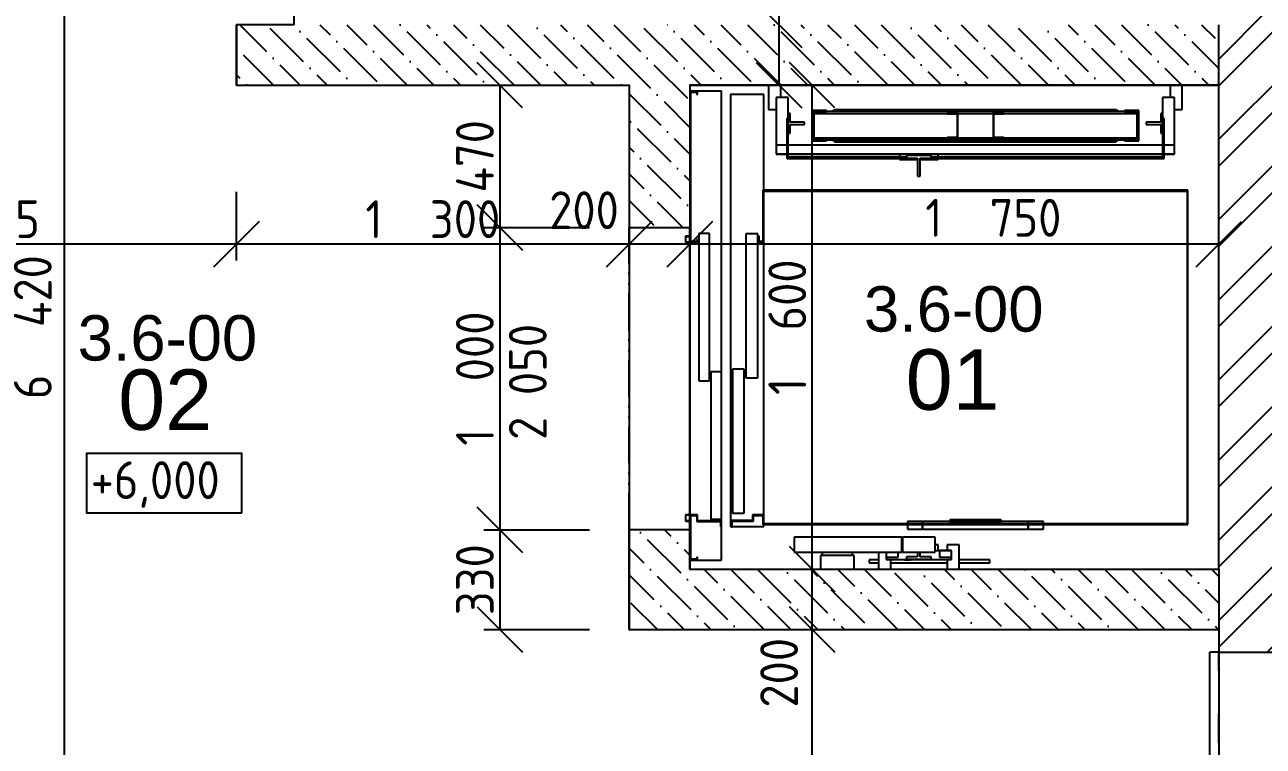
# Model space of a CAD drawing. Extents: x 4511820 to 5180432, y -1526536 to -944957.
# Drawn here: x 5036591 to 5040688, y -1141540 to -1139154 of the extents above; entities that cross this region are included whole.
import ezdxf

# ---------------------------------------------------------------- set-up
doc = ezdxf.new("R2010")
doc.units = 0
doc.header["$MEASUREMENT"] = 0
doc.linetypes.add('ACAD_ISO03W100', pattern=[30, 12, -18])
doc.linetypes.add('ACAD_ISO12W100', pattern=[22, 12, -3, 0.5, -3, 0.5, -3])
doc.layers.get('0').update_dxf_attribs({"linetype": 'CONTINUOUS'})
doc.layers.get('Defpoints').update_dxf_attribs({"color": 61, "linetype": 'CONTINUOUS'})
for name, color, linetype in [('KÓTY', 4, 'CONTINUOUS'), ('MÚRY', 1, 'CONTINUOUS'), ('Plochy', 41, 'CONTINUOUS'), ('POPIS', 7, 'CONTINUOUS'), ('POZEMOK', 7, 'CONTINUOUS'), ('TENKÁ', 7, 'CONTINUOUS'), ('ŠRAFY', 82, 'CONTINUOUS')]:
    doc.layers.add(name, color=color, linetype=linetype)
doc.styles.add('ARIAL', font='arial.ttf')
doc.styles.add('STYLE1', font='isocp.shx')
doc.dimstyles.new('STANDARD-50', dxfattribs={"dimtxt": 125, "dimasz": 150, "dimexe": 10, "dimexo": 200, "dimgap": 20, "dimtad": 1, "dimdsep": 46, "dimlunit": 6, "dimtxsty": 'STYLE1', "dimblk1": 'OBLIQUE', "dimblk2": 'OBLIQUE', "dimsah": 1, "dimcen": 2.5, "dimse1": 1, "dimse2": 1, "dimadec": 0, "dimazin": 0, "dimtfac": 1, "dimtmove": 1, "dimatfit": 3, "dimldrblk": 'OBLIQUE', "dimfxl": 1, "dimtolj": 1, "dimtzin": 0, "dimarcsym": 0})
pattern_1 = [(315, (6498350.863, 3361856.5), (121.533978, -33.1456304), [156.25, -31.25, 0, -31.25])]

# ---------------------------------------------------------------- blocks, each defined once
blk = doc.blocks.new('_OBLIQUE')
at = {"color": 0, "linetype": 'ByBlock'}
blk.add_line((-0.5, -0.5), (0.5, 0.5), dxfattribs=at)
blk = doc.blocks.new('*D12832')
at = {"layer": 'Defpoints', "color": 0}
for p in [(5040541, -1136854.2), (5040541, -1142974.2), (5043687.5, -1142974.2)]:
    blk.add_point(p, dxfattribs=at)
at = {"layer": 'KÓTY', "color": 0, "lineweight": -2}
blk.add_line((5043687.5, -1136854.2), (5043687.5, -1142974.2), dxfattribs=at)
at = {"layer": 'KÓTY', "color": 0, "linetype": 'ByBlock', "lineweight": -2, "xscale": 150, "yscale": 150, "zscale": 150}
for p, rotation in [((5043687.5, -1136854.2), 90), ((5043687.5, -1142974.2), 270)]:
    blk.add_blockref('_OBLIQUE', p, dxfattribs=dict(at, rotation=rotation))
at = {"layer": 'KÓTY', "color": 0, "insert": (5043605, -1139914.2), "char_height": 125, "attachment_point": 5, "rotation": 90, "style": 'STYLE1'}
blk.add_mtext('\\A1;6ﾠ120', dxfattribs=at)
blk = doc.blocks.new('*D18340')
at = {"layer": 'Defpoints', "color": 0}
for p in [(5039196.2, -1140954.2), (5039196.2, -1140954.2), (5039196.2, -1141154.2)]:
    blk.add_point(p, dxfattribs=at)
at = {"layer": 'KÓTY', "color": 0, "lineweight": -2}
blk.add_line((5039196.2, -1141154.2), (5039196.2, -1140954.2), dxfattribs=at)
at = {"layer": 'KÓTY', "color": 0, "linetype": 'ByBlock', "lineweight": -2, "xscale": 150, "yscale": 150, "zscale": 150}
for p, rotation in [((5039196.2, -1140954.2), 90), ((5039196.2, -1141154.2), 270)]:
    blk.add_blockref('_OBLIQUE', p, dxfattribs=dict(at, rotation=rotation))
at = {"layer": 'KÓTY', "color": 0, "insert": (5039086.5, -1141297), "char_height": 125, "attachment_point": 5, "rotation": 90, "style": 'STYLE1'}
blk.add_mtext('\\A1;200', dxfattribs=at)
blk = doc.blocks.new('*D18341')
at = {"layer": 'Defpoints', "color": 0}
for p in [(5039196.2, -1139354.2), (5039196.2, -1139354.2), (5039196.2, -1140954.2)]:
    blk.add_point(p, dxfattribs=at)
at = {"layer": 'KÓTY', "color": 0, "lineweight": -2}
blk.add_line((5039196.2, -1140954.2), (5039196.2, -1139354.2), dxfattribs=at)
at = {"layer": 'KÓTY', "color": 0, "linetype": 'ByBlock', "lineweight": -2, "xscale": 150, "yscale": 150, "zscale": 150}
for p, rotation in [((5039196.2, -1139354.2), 90), ((5039196.2, -1140954.2), 270)]:
    blk.add_blockref('_OBLIQUE', p, dxfattribs=dict(at, rotation=rotation))
at = {"layer": 'KÓTY', "color": 0, "insert": (5039113.6, -1140154.2), "char_height": 125, "attachment_point": 5, "rotation": 90, "style": 'STYLE1'}
blk.add_mtext('\\A1;1ﾠ600', dxfattribs=at)
blk = doc.blocks.new('*D18342')
at = {"layer": 'Defpoints', "color": 0}
for p in [(5039086.2, -1139154.2), (5039086.2, -1139154.2), (5039086.2, -1139354.2)]:
    blk.add_point(p, dxfattribs=at)
at = {"layer": 'KÓTY', "color": 0, "lineweight": -2}
blk.add_line((5039086.2, -1139354.2), (5039086.2, -1139154.2), dxfattribs=at)
at = {"layer": 'KÓTY', "color": 0, "linetype": 'ByBlock', "lineweight": -2, "xscale": 150, "yscale": 150, "zscale": 150}
for p, rotation in [((5039086.2, -1139154.2), 90), ((5039086.2, -1139354.2), 270)]:
    blk.add_blockref('_OBLIQUE', p, dxfattribs=dict(at, rotation=rotation))
at = {"layer": 'KÓTY', "color": 0, "insert": (5039037.2, -1139012.7), "char_height": 125, "attachment_point": 5, "rotation": 90, "style": 'STYLE1'}
blk.add_mtext('\\A1;200', dxfattribs=at)
blk = doc.blocks.new('*D18343')
at = {"layer": 'Defpoints', "color": 0}
for p in [(5039086.2, -1138054.2), (5039285.5, -1138054.2), (5039285.5, -1139154.2)]:
    blk.add_point(p, dxfattribs=at)
at = {"layer": 'KÓTY', "color": 0, "lineweight": -2}
blk.add_line((5039086.2, -1139154.2), (5039086.2, -1138054.2), dxfattribs=at)
at = {"layer": 'KÓTY', "color": 0, "linetype": 'ByBlock', "lineweight": -2, "xscale": 150, "yscale": 150, "zscale": 150}
for p, rotation in [((5039086.2, -1138054.2), 90), ((5039086.2, -1139154.2), 270)]:
    blk.add_blockref('_OBLIQUE', p, dxfattribs=dict(at, rotation=rotation))
at = {"layer": 'KÓTY', "color": 0, "insert": (5039015.1, -1138493.7), "char_height": 125, "attachment_point": 5, "rotation": 90, "style": 'STYLE1'}
blk.add_mtext('\\A1;1ﾠ100', dxfattribs=at)
blk = doc.blocks.new('*D18346')
at = {"layer": 'Defpoints', "color": 0}
for p in [(5038791, -1139652.5), (5040541, -1139652.5), (5038791, -1139879.5)]:
    blk.add_point(p, dxfattribs=at)
at = {"layer": 'KÓTY', "color": 0, "lineweight": -2}
blk.add_line((5040541, -1139879.5), (5038791, -1139879.5), dxfattribs=at)
at = {"layer": 'KÓTY', "color": 0, "linetype": 'ByBlock', "lineweight": -2, "xscale": 150, "yscale": 150, "zscale": 150, "rotation": 180}
blk.add_blockref('_OBLIQUE', (5038791, -1139879.5), dxfattribs=at)
at = {"layer": 'KÓTY', "color": 0, "linetype": 'ByBlock', "lineweight": -2, "xscale": 150, "yscale": 150, "zscale": 150}
blk.add_blockref('_OBLIQUE', (5040541, -1139879.5), dxfattribs=at)
at = {"layer": 'KÓTY', "color": 0, "insert": (5039795.2, -1139792.5), "char_height": 125, "attachment_point": 5, "style": 'STYLE1'}
blk.add_mtext('\\A1;1ﾠ750', dxfattribs=at)
blk = doc.blocks.new('*D18347')
at = {"layer": 'Defpoints', "color": 0}
for p in [(5038591, -1139652.5), (5038791, -1139652.5), (5038591, -1139879.5)]:
    blk.add_point(p, dxfattribs=at)
at = {"layer": 'KÓTY', "color": 0, "lineweight": -2}
blk.add_line((5038791, -1139879.5), (5038591, -1139879.5), dxfattribs=at)
at = {"layer": 'KÓTY', "color": 0, "linetype": 'ByBlock', "lineweight": -2, "xscale": 150, "yscale": 150, "zscale": 150, "rotation": 180}
blk.add_blockref('_OBLIQUE', (5038591, -1139879.5), dxfattribs=at)
at = {"layer": 'KÓTY', "color": 0, "linetype": 'ByBlock', "lineweight": -2, "xscale": 150, "yscale": 150, "zscale": 150}
blk.add_blockref('_OBLIQUE', (5038791, -1139879.5), dxfattribs=at)
at = {"layer": 'KÓTY', "color": 0, "insert": (5038441.2, -1139767.5), "char_height": 125, "attachment_point": 5, "style": 'STYLE1'}
blk.add_mtext('\\A1;200', dxfattribs=at)
blk = doc.blocks.new('*D18348')
at = {"layer": 'Defpoints', "color": 0}
for p in [(5037291, -1139652.5), (5038591, -1139652.5), (5037291, -1139879.5)]:
    blk.add_point(p, dxfattribs=at)
at = {"layer": 'KÓTY', "color": 0, "lineweight": -2}
blk.add_line((5038591, -1139879.5), (5037291, -1139879.5), dxfattribs=at)
at = {"layer": 'KÓTY', "color": 0, "linetype": 'ByBlock', "lineweight": -2, "xscale": 150, "yscale": 150, "zscale": 150, "rotation": 180}
blk.add_blockref('_OBLIQUE', (5037291, -1139879.5), dxfattribs=at)
at = {"layer": 'KÓTY', "color": 0, "linetype": 'ByBlock', "lineweight": -2, "xscale": 150, "yscale": 150, "zscale": 150}
blk.add_blockref('_OBLIQUE', (5038591, -1139879.5), dxfattribs=at)
at = {"layer": 'KÓTY', "color": 0, "insert": (5037941, -1139797), "char_height": 125, "attachment_point": 5, "style": 'STYLE1'}
blk.add_mtext('\\A1;1ﾠ300', dxfattribs=at)
blk = doc.blocks.new('*D18351')
at = {"layer": 'Defpoints', "color": 0}
for p in [(5038591, -1139354.2), (5038162.7, -1139824.2), (5038591, -1139824.2)]:
    blk.add_point(p, dxfattribs=at)
at = {"layer": 'KÓTY', "color": 0, "lineweight": -2}
blk.add_line((5038162.7, -1139354.2), (5038162.7, -1139824.2), dxfattribs=at)
at = {"layer": 'KÓTY', "color": 0, "linetype": 'ByBlock', "lineweight": -2, "xscale": 150, "yscale": 150, "zscale": 150}
for p, rotation in [((5038162.7, -1139354.2), 90), ((5038162.7, -1139824.2), 270)]:
    blk.add_blockref('_OBLIQUE', p, dxfattribs=dict(at, rotation=rotation))
at = {"layer": 'KÓTY', "color": 0, "insert": (5038080.2, -1139589.2), "char_height": 125, "attachment_point": 5, "rotation": 90, "style": 'STYLE1'}
blk.add_mtext('\\A1;470', dxfattribs=at)
blk = doc.blocks.new('*D18352')
at = {"layer": 'Defpoints', "color": 0}
for p in [(5038591, -1139824.2), (5038162.7, -1140824.2), (5038591, -1140824.2)]:
    blk.add_point(p, dxfattribs=at)
at = {"layer": 'KÓTY', "color": 0, "lineweight": -2}
blk.add_line((5038162.7, -1139824.2), (5038162.7, -1140824.2), dxfattribs=at)
at = {"layer": 'KÓTY', "color": 0, "linetype": 'ByBlock', "lineweight": -2, "xscale": 150, "yscale": 150, "zscale": 150}
for p, rotation in [((5038162.7, -1139824.2), 90), ((5038162.7, -1140824.2), 270)]:
    blk.add_blockref('_OBLIQUE', p, dxfattribs=dict(at, rotation=rotation))
at = {"layer": 'KÓTY', "color": 0, "insert": (5038080.1, -1140324.2), "char_height": 125, "attachment_point": 5, "rotation": 90, "style": 'STYLE1'}
blk.add_mtext('\\A1;1ﾠ000', dxfattribs=at)
blk = doc.blocks.new('*D18353')
at = {"layer": 'Defpoints', "color": 0}
for p in [(5038591, -1140824.2), (5038162.7, -1141154.2), (5038591, -1141154.2)]:
    blk.add_point(p, dxfattribs=at)
at = {"layer": 'KÓTY', "color": 0, "lineweight": -2}
blk.add_line((5038162.7, -1140824.2), (5038162.7, -1141154.2), dxfattribs=at)
at = {"layer": 'KÓTY', "color": 0, "linetype": 'ByBlock', "lineweight": -2, "xscale": 150, "yscale": 150, "zscale": 150}
for p, rotation in [((5038162.7, -1140824.2), 90), ((5038162.7, -1141154.2), 270)]:
    blk.add_blockref('_OBLIQUE', p, dxfattribs=dict(at, rotation=rotation))
at = {"layer": 'KÓTY', "color": 0, "insert": (5038080.2, -1140989.2), "char_height": 125, "attachment_point": 5, "rotation": 90, "style": 'STYLE1'}
blk.add_mtext('\\A1;330', dxfattribs=at)
blk = doc.blocks.new('*D19046')
at = {"layer": 'Defpoints', "color": 0}
for p in [(5039196.2, -1141154.2), (5039196.2, -1141154.2), (5039098.5, -1142974.2)]:
    blk.add_point(p, dxfattribs=at)
at = {"layer": 'KÓTY', "color": 0, "lineweight": -2}
blk.add_line((5039196.2, -1142974.2), (5039196.2, -1141154.2), dxfattribs=at)
at = {"layer": 'KÓTY', "color": 0, "linetype": 'ByBlock', "lineweight": -2, "xscale": 150, "yscale": 150, "zscale": 150}
for p, rotation in [((5039196.2, -1141154.2), 90), ((5039196.2, -1142974.2), 270)]:
    blk.add_blockref('_OBLIQUE', p, dxfattribs=dict(at, rotation=rotation))
at = {"layer": 'KÓTY', "color": 0, "insert": (5039113.6, -1142064.2), "char_height": 125, "attachment_point": 5, "rotation": 90, "style": 'STYLE1'}
blk.add_mtext('\\A1;1ﾠ820', dxfattribs=at)
blk = doc.blocks.new('*D19208')
at = {"layer": 'Defpoints', "color": 0}
for p in [(5035536, -1139304.2), (5037291, -1139354.2), (5035536, -1139879.5)]:
    blk.add_point(p, dxfattribs=at)
at = {"layer": 'KÓTY', "color": 0, "lineweight": -2}
blk.add_line((5037291, -1139879.5), (5035536, -1139879.5), dxfattribs=at)
at = {"layer": 'KÓTY', "color": 0, "linetype": 'ByBlock', "lineweight": -2, "xscale": 150, "yscale": 150, "zscale": 150, "rotation": 180}
blk.add_blockref('_OBLIQUE', (5035536, -1139879.5), dxfattribs=at)
at = {"layer": 'KÓTY', "color": 0, "linetype": 'ByBlock', "lineweight": -2, "xscale": 150, "yscale": 150, "zscale": 150}
blk.add_blockref('_OBLIQUE', (5037291, -1139879.5), dxfattribs=at)
at = {"layer": 'KÓTY', "color": 0, "insert": (5036413.5, -1139797), "char_height": 125, "attachment_point": 5, "style": 'STYLE1'}
blk.add_mtext('\\A1;1ﾠ755', dxfattribs=at)
blk = doc.blocks.new('*D19215')
at = {"layer": 'Defpoints', "color": 0}
for p in [(5037041, -1136554.2), (5036721, -1142974.2), (5037016, -1142974.2)]:
    blk.add_point(p, dxfattribs=at)
at = {"layer": 'KÓTY', "color": 0, "lineweight": -2}
blk.add_line((5036721, -1136554.2), (5036721, -1142974.2), dxfattribs=at)
at = {"layer": 'KÓTY', "color": 0, "linetype": 'ByBlock', "lineweight": -2, "xscale": 150, "yscale": 150, "zscale": 150}
for p, rotation in [((5036721, -1136554.2), 90), ((5036721, -1142974.2), 270)]:
    blk.add_blockref('_OBLIQUE', p, dxfattribs=dict(at, rotation=rotation))
at = {"layer": 'KÓTY', "color": 0, "insert": (5036617.5, -1140154), "char_height": 125, "attachment_point": 5, "rotation": 90, "style": 'STYLE1'}
blk.add_mtext('\\A1;6ﾠ420', dxfattribs=at)

msp = doc.modelspace()

# ---------------------------------------------------------------- hatches: boundary and pattern name
at = {"layer": 'ŠRAFY'}
h = msp.add_hatch(dxfattribs=at)
h.set_pattern_fill('ANSI32', color=256, scale=500)
h.set_pattern_definition([(45, (584112, 91563.12), (-132.5825215, 132.5825215), []), (45, (584200.39, 91563.12), (-132.5825215, 132.5825215), [])])
h.paths.add_polyline_path([(5040851, -1141229.191), (5040921, -1141229.191), (5040921, -1139104.191), (5040851, -1139104.191), (5040541, -1139104.191), (5040541, -1139154.191), (5040541, -1139354.191), (5040541, -1140954.191), (5040541, -1141154.191), (5040541, -1141229.191)])
h = msp.add_hatch(dxfattribs=at)
h.set_pattern_fill('ANSI36', color=256, scale=500, angle=270)
h.set_pattern_definition(pattern_1)
h.paths.add_polyline_path([(5038591, -1139824.191), (5038791, -1139824.191), (5038791, -1139374.191), (5038791, -1139354.191), (5039052, -1139354.191), (5039092, -1139354.191), (5040380, -1139354.191), (5040420, -1139354.191), (5040541, -1139354.191), (5040541, -1139154.191), (5039441, -1139154.191), (5039161, -1139154.191), (5038881, -1139154.191), (5038851.392, -1139154.191), (5038816.751, -1139154.191), (5038601, -1139154.191), (5038321, -1139154.191), (5038041, -1139154.191), (5037761, -1139154.191), (5037481, -1139154.191), (5037291, -1139154.191), (5037291, -1139354.191), (5038591, -1139354.191)])
h = msp.add_hatch(dxfattribs=at)
h.set_pattern_fill('ANSI36', color=256, scale=500, angle=270)
h.set_pattern_definition(pattern_1)
h.paths.add_polyline_path([(5038791, -1140824.191), (5038591, -1140824.191), (5038591, -1141154.191), (5040541, -1141154.191), (5040541, -1140954.191), (5039682.25, -1140954.191), (5039642.25, -1140954.191), (5039455.75, -1140954.191), (5039415.75, -1140954.191), (5039334.5, -1140954.191), (5039223.5, -1140954.191), (5038791, -1140954.191), (5038791, -1140924.191)])

# ---------------------------------------------------------------- linework, layer by layer
at = {"layer": 'KÓTY'}
for p, q in [((5037291, -1139933.5), (5037291, -1139706.5)), ((5038109.289, -1139824.191), (5038459.289, -1139824.191)), ((5038109.289, -1140824.191), (5038459.289, -1140824.191)), ((5038109.289, -1141154.191), (5038459.289, -1141154.191))]:
    msp.add_line(p, q, dxfattribs=at)
at = {"layer": 'MÚRY'}
for p, q in [((5037291, -1139354.191), (5037291, -1139154.191)), ((5037291, -1139354.191), (5038591, -1139354.191)), ((5038591, -1139354.191), (5038591, -1139824.191)), ((5038791, -1139354.191), (5040541, -1139354.191)), ((5038791, -1139354.191), (5038791, -1139824.191)), ((5040541, -1140954.191), (5040541, -1139354.191)), ((5038591, -1139824.191), (5038791, -1139824.191)), ((5038591, -1141154.191), (5038591, -1140824.191)), ((5038791, -1140824.191), (5038591, -1140824.191)), ((5038791, -1140954.191), (5038791, -1140824.191)), ((5038791, -1140954.191), (5040541, -1140954.191)), ((5039682.25, -1140954.191), (5040541, -1140954.191)), ((5038591, -1141154.191), (5040541, -1141154.191)), ((5040541, -1141154.191), (5040541, -1141229.191)), ((5040541, -1141154.191), (5040541, -1141229.191)), ((5040541, -1141229.191), (5041081, -1141229.191))]:
    msp.add_line(p, q, dxfattribs=at)
at = {"layer": 'Plochy'}
for points in [[(5035536, -1142624.191), (5035536, -1136554.191), (5037041, -1136554.191), (5037041, -1136854.191), (5037481, -1136854.191), (5037481, -1139154.191), (5037291, -1139154.191), (5037291, -1139354.191), (5038591, -1139354.191), (5038591, -1141154.191), (5040541, -1141154.191), (5040541, -1142974.191), (5036466, -1142974.191), (5036466, -1142624.191)], [(5040541, -1139354.191), (5038791, -1139354.191), (5038791, -1140954.191), (5040541, -1140954.191)]]:
    msp.add_lwpolyline(points, close=True, dxfattribs=at)
at = {"layer": 'POZEMOK'}
for p, q in [((5038817, -1139374.191), (5038791, -1139374.191)), ((5038794, -1139871.191), (5038794, -1139377.191)), ((5038794, -1139377.191), (5038814, -1139377.191)), ((5038814, -1139377.191), (5038814, -1139384.191)), ((5038896, -1139374.191), (5038817, -1139374.191)), ((5038817, -1139384.191), (5038817, -1139374.191)), ((5038896, -1140301.741), (5038896, -1139374.191)), ((5039052, -1139354.191), (5039052, -1139434.191)), ((5039092, -1139394.191), (5039092, -1139354.191)), ((5040380, -1139354.191), (5040380, -1139394.191)), ((5040420, -1139434.191), (5040420, -1139354.191)), ((5038814, -1139384.191), (5038817, -1139384.191)), ((5038926, -1139384.191), (5038926, -1140813.191)), ((5039036, -1139384.191), (5038926, -1139384.191)), ((5039036, -1139701.191), (5039036, -1139384.191)), ((5039117, -1139394.191), (5039077, -1139394.191)), ((5039077, -1139394.191), (5039077, -1139581.941)), ((5039117, -1139464.191), (5039117, -1139394.191)), ((5040395, -1139394.191), (5040355, -1139394.191)), ((5040355, -1139394.191), (5040355, -1139464.191)), ((5040395, -1139581.941), (5040395, -1139394.191)), ((5039052, -1139434.191), (5039077, -1139434.191)), ((5039117, -1139447.441), (5039117, -1139512.441)), ((5039122.8, -1139447.441), (5039117, -1139447.441)), ((5039122.8, -1139475.941), (5039122.8, -1139447.441)), ((5039195, -1139438.191), (5039195, -1139538.191)), ((5039243, -1139438.191), (5039195, -1139438.191)), ((5039201, -1139441.191), (5039198, -1139441.191)), ((5039201, -1139441.191), (5039198, -1139441.191)), ((5039198, -1139535.191), (5039198, -1139441.191)), ((5039198, -1139441.191), (5039243, -1139441.191)), ((5039198, -1139447.191), (5039201, -1139447.191)), ((5039198, -1139447.191), (5039201, -1139447.191)), ((5039198, -1139449.691), (5039201, -1139449.691)), ((5039201, -1139449.691), (5039198, -1139449.691)), ((5039643.5, -1139441.191), (5039201, -1139441.191)), ((5039201, -1139441.191), (5039201, -1139447.191)), ((5039201, -1139447.191), (5039201, -1139529.191)), ((5039201, -1139447.191), (5039643.5, -1139447.191)), ((5039243, -1139441.191), (5039243, -1139438.191)), ((5039271, -1139435.191), (5039262, -1139441.191)), ((5040201, -1139435.191), (5039271, -1139435.191)), ((5039642.5, -1139447.191), (5039642.5, -1139449.191)), ((5039677.5, -1139447.191), (5039642.5, -1139447.191)), ((5039642.5, -1139449.191), (5039675.5, -1139449.191)), ((5039677.5, -1139441.191), (5039643.5, -1139441.191)), ((5039643.5, -1139441.191), (5039643.5, -1139447.191)), ((5039643.5, -1139447.191), (5039677.5, -1139447.191)), ((5039675.5, -1139449.191), (5039675.5, -1139527.191)), ((5039677.5, -1139447.191), (5039677.5, -1139441.191)), ((5039794.5, -1139441.191), (5039677.5, -1139441.191)), ((5039677.5, -1139447.191), (5039794.5, -1139447.191)), ((5039677.5, -1139529.191), (5039677.5, -1139447.191)), ((5039828.5, -1139441.191), (5039794.5, -1139441.191)), ((5039794.5, -1139441.191), (5039794.5, -1139447.191)), ((5039829.5, -1139447.191), (5039794.5, -1139447.191)), ((5039794.5, -1139447.191), (5039794.5, -1139529.191)), ((5039794.5, -1139447.191), (5039828.5, -1139447.191)), ((5039796.5, -1139449.191), (5039829.5, -1139449.191)), ((5039796.5, -1139527.191), (5039796.5, -1139449.191)), ((5039828.5, -1139447.191), (5039828.5, -1139441.191)), ((5040271, -1139441.191), (5039828.5, -1139441.191)), ((5039828.5, -1139447.191), (5040271, -1139447.191)), ((5039829.5, -1139449.191), (5039829.5, -1139447.191)), ((5040210, -1139441.191), (5040201, -1139435.191)), ((5040277, -1139438.191), (5040229, -1139438.191)), ((5040229, -1139438.191), (5040229, -1139441.191)), ((5040229, -1139441.191), (5040274, -1139441.191)), ((5040274, -1139441.191), (5040271, -1139441.191)), ((5040274, -1139441.191), (5040271, -1139441.191)), ((5040271, -1139447.191), (5040271, -1139441.191)), ((5040271, -1139447.191), (5040274, -1139447.191)), ((5040271, -1139447.191), (5040274, -1139447.191)), ((5040271, -1139529.191), (5040271, -1139447.191)), ((5040271, -1139449.691), (5040274, -1139449.691)), ((5040274, -1139449.691), (5040271, -1139449.691)), ((5040274, -1139441.191), (5040274, -1139535.191)), ((5040277, -1139538.191), (5040277, -1139438.191)), ((5040355, -1139447.441), (5040349.2, -1139447.441)), ((5040349.2, -1139447.441), (5040349.2, -1139475.941)), ((5040355, -1139512.441), (5040355, -1139447.441)), ((5040395, -1139434.191), (5040420, -1139434.191)), ((5039117, -1139464.191), (5039112, -1139464.191)), ((5039112, -1139464.191), (5039112, -1139596.191)), ((5039117, -1139596.191), (5039117, -1139464.191)), ((5039171, -1139475.941), (5039122.8, -1139475.941)), ((5039122.8, -1139483.941), (5039171, -1139483.941)), ((5039122.8, -1139512.441), (5039122.8, -1139483.941)), ((5039171, -1139483.941), (5039171, -1139475.941)), ((5040349.2, -1139475.941), (5040301, -1139475.941)), ((5040301, -1139475.941), (5040301, -1139483.941)), ((5040301, -1139483.941), (5040349.2, -1139483.941)), ((5040349.2, -1139483.941), (5040349.2, -1139512.441)), ((5040360, -1139464.191), (5040355, -1139464.191)), ((5040355, -1139464.191), (5040355, -1139596.191)), ((5040360, -1139596.191), (5040360, -1139464.191)), ((5039117, -1139512.441), (5039122.8, -1139512.441)), ((5039195, -1139538.191), (5039243, -1139538.191)), ((5039198, -1139526.691), (5039201, -1139526.691)), ((5039201, -1139526.691), (5039198, -1139526.691)), ((5039198, -1139529.691), (5039201, -1139529.691)), ((5039243, -1139535.191), (5039198, -1139535.191)), ((5039643.5, -1139529.191), (5039201, -1139529.191)), ((5039201, -1139529.191), (5039201, -1139535.191)), ((5039201, -1139535.191), (5039643.5, -1139535.191)), ((5039243, -1139538.191), (5039243, -1139535.191)), ((5039262, -1139535.191), (5039271, -1139541.191)), ((5039271, -1139541.191), (5040201, -1139541.191)), ((5039642.5, -1139527.191), (5039642.5, -1139529.191)), ((5039675.5, -1139527.191), (5039642.5, -1139527.191)), ((5039642.5, -1139529.191), (5039677.5, -1139529.191)), ((5039677.5, -1139529.191), (5039643.5, -1139529.191)), ((5039643.5, -1139529.191), (5039643.5, -1139535.191)), ((5039643.5, -1139535.191), (5039677.5, -1139535.191)), ((5039677.5, -1139535.191), (5039677.5, -1139529.191)), ((5039794.5, -1139529.191), (5039677.5, -1139529.191)), ((5039677.5, -1139535.191), (5039794.5, -1139535.191)), ((5039794.5, -1139529.191), (5039829.5, -1139529.191)), ((5039828.5, -1139529.191), (5039794.5, -1139529.191)), ((5039794.5, -1139529.191), (5039794.5, -1139535.191)), ((5039794.5, -1139535.191), (5039828.5, -1139535.191)), ((5039829.5, -1139527.191), (5039796.5, -1139527.191)), ((5040271, -1139529.191), (5039828.5, -1139529.191)), ((5039828.5, -1139535.191), (5039828.5, -1139529.191)), ((5039828.5, -1139535.191), (5040271, -1139535.191)), ((5039829.5, -1139529.191), (5039829.5, -1139527.191)), ((5040201, -1139541.191), (5040210, -1139535.191)), ((5040274, -1139535.191), (5040229, -1139535.191)), ((5040229, -1139535.191), (5040229, -1139538.191)), ((5040229, -1139538.191), (5040277, -1139538.191)), ((5040271, -1139526.691), (5040274, -1139526.691)), ((5040274, -1139526.691), (5040271, -1139526.691)), ((5040271, -1139535.191), (5040271, -1139529.191)), ((5040271, -1139529.691), (5040274, -1139529.691)), ((5040349.2, -1139512.441), (5040355, -1139512.441)), ((5039077, -1139551.941), (5039077, -1139580.941)), ((5039112, -1139551.941), (5039077, -1139551.941)), ((5039077, -1139580.941), (5039112, -1139580.941)), ((5039077, -1139581.941), (5039112, -1139581.941)), ((5040355, -1139551.941), (5039117, -1139551.941)), ((5039117, -1139580.941), (5040355, -1139580.941)), ((5039613, -1139581.941), (5039485, -1139581.941)), ((5039485, -1139581.941), (5039485, -1139591.191)), ((5039613, -1139591.191), (5039613, -1139581.941)), ((5040395, -1139551.941), (5040360, -1139551.941)), ((5040360, -1139580.941), (5040395, -1139580.941)), ((5040360, -1139581.941), (5040395, -1139581.941)), ((5040395, -1139580.941), (5040395, -1139551.941)), ((5039112, -1139596.191), (5039117, -1139596.191)), ((5039117, -1139591.191), (5039117, -1139596.191)), ((5039508, -1139591.191), (5039117, -1139591.191)), ((5039117, -1139596.191), (5039544.5, -1139596.191)), ((5039485, -1139596.191), (5039485, -1139599.941)), ((5039485, -1139599.941), (5039544.5, -1139599.941)), ((5039508, -1139586.941), (5039508, -1139595.191)), ((5039590, -1139586.941), (5039508, -1139586.941)), ((5039508, -1139595.191), (5039544.5, -1139595.191)), ((5039544.5, -1139595.191), (5039544.5, -1139655.191)), ((5039553.5, -1139655.191), (5039553.5, -1139595.191)), ((5039553.5, -1139595.191), (5039590, -1139595.191)), ((5039553.5, -1139596.191), (5040355, -1139596.191)), ((5039553.5, -1139599.941), (5039613, -1139599.941)), ((5039590, -1139595.191), (5039590, -1139586.941)), ((5040355, -1139591.191), (5039590, -1139591.191)), ((5039613, -1139599.941), (5039613, -1139596.191)), ((5040355, -1139596.191), (5040355, -1139591.191)), ((5040355, -1139596.191), (5040360, -1139596.191)), ((5039544.5, -1139655.191), (5039553.5, -1139655.191)), ((5038791, -1139853.191), (5038791, -1139824.191)), ((5038776.5, -1139853.191), (5038776.5, -1139874.191)), ((5038791, -1139853.191), (5038776.5, -1139853.191)), ((5038777.5, -1139873.191), (5038777.5, -1139854.191)), ((5038777.5, -1139854.191), (5038790.5, -1139854.191)), ((5038790.5, -1139854.191), (5038790.5, -1139858.691)), ((5038790.5, -1139858.691), (5038791, -1139858.691)), ((5038791, -1139868.691), (5038790.5, -1139868.691)), ((5038790.5, -1139868.691), (5038790.5, -1139873.191)), ((5038791, -1139868.691), (5038791, -1139858.691)), ((5038814, -1139871.191), (5038794, -1139871.191)), ((5038817, -1139864.191), (5038814, -1139864.191)), ((5038814, -1139864.191), (5038814, -1139871.191)), ((5038817, -1139874.191), (5038817, -1139864.191)), ((5038776.5, -1139874.191), (5038791, -1139874.191)), ((5038790.5, -1139873.191), (5038777.5, -1139873.191)), ((5038791, -1139874.191), (5038791, -1140774.191)), ((5038791, -1139874.191), (5038817, -1139874.191)), ((5038791, -1140774.191), (5038791, -1139874.191)), ((5039034.5, -1139874.191), (5039034.5, -1140774.191)), ((5038776.5, -1140774.191), (5038776.5, -1140795.191)), ((5038791, -1140774.191), (5038776.5, -1140774.191)), ((5038776.5, -1140795.191), (5038791, -1140795.191)), ((5038777.5, -1140794.191), (5038777.5, -1140775.191)), ((5038777.5, -1140775.191), (5038790.5, -1140775.191)), ((5038790.5, -1140794.191), (5038777.5, -1140794.191)), ((5038790.5, -1140775.191), (5038790.5, -1140779.691)), ((5038790.5, -1140779.691), (5038791, -1140779.691)), ((5038791, -1140789.691), (5038790.5, -1140789.691)), ((5038790.5, -1140789.691), (5038790.5, -1140794.191)), ((5038817, -1140774.191), (5038791, -1140774.191)), ((5038791, -1140789.691), (5038791, -1140779.691)), ((5038791, -1140824.191), (5038791, -1140795.191)), ((5038794, -1140921.191), (5038794, -1140777.191)), ((5038794, -1140777.191), (5038814, -1140777.191)), ((5038814, -1140777.191), (5038814, -1140797.191)), ((5038814, -1140797.191), (5038893, -1140797.191)), ((5038817, -1140794.191), (5038817, -1140774.191)), ((5038896, -1140794.191), (5038817, -1140794.191)), ((5038893, -1140797.191), (5038893, -1140814.191)), ((5038896, -1140794.191), (5038896, -1140789.141)), ((5038896, -1140814.191), (5038896, -1140794.191)), ((5038926, -1140813.191), (5038928, -1140813.191)), ((5038931, -1140813.191), (5039036, -1140813.191)), ((5039036, -1140813.191), (5039036, -1140807.191)), ((5039561, -1140796.691), (5039511, -1140796.691)), ((5039511, -1140796.691), (5039511, -1140804.191)), ((5039511, -1140807.191), (5039511, -1140821.691)), ((5039561, -1140804.191), (5039561, -1140796.691)), ((5039911, -1140796.691), (5039561, -1140796.691)), ((5039561, -1140796.691), (5039561, -1140804.191)), ((5039561, -1140821.691), (5039561, -1140807.191)), ((5039561, -1140807.191), (5039561, -1140821.691)), ((5039661, -1140791.691), (5039651, -1140791.691)), ((5039651, -1140791.691), (5039651, -1140796.691)), ((5039651, -1140796.691), (5039661, -1140796.691)), ((5039811, -1140791.691), (5039661, -1140791.691)), ((5039661, -1140791.691), (5039661, -1140796.691)), ((5039661, -1140796.691), (5039811, -1140796.691)), ((5039821, -1140791.691), (5039811, -1140791.691)), ((5039811, -1140796.691), (5039811, -1140791.691)), ((5039811, -1140796.691), (5039821, -1140796.691)), ((5039821, -1140796.691), (5039821, -1140791.691)), ((5039911, -1140804.191), (5039911, -1140796.691)), ((5039961, -1140796.691), (5039911, -1140796.691)), ((5039911, -1140796.691), (5039911, -1140804.191)), ((5039911, -1140821.691), (5039911, -1140807.191)), ((5039911, -1140807.191), (5039911, -1140821.691)), ((5039961, -1140804.191), (5039961, -1140796.691)), ((5039961, -1140821.691), (5039961, -1140807.191)), ((5038893, -1140814.191), (5038896, -1140814.191)), ((5038896, -1140924.191), (5038896, -1140814.191)), ((5039136, -1140848.691), (5039136, -1140898.691)), ((5039493, -1140848.691), (5039136, -1140848.691)), ((5039493, -1140898.691), (5039493, -1140848.691)), ((5039495, -1140852.316), (5039493, -1140852.316)), ((5039603, -1140848.691), (5039495, -1140848.691)), ((5039495, -1140848.691), (5039495, -1140898.691)), ((5039511, -1140821.691), (5039561, -1140821.691)), ((5039561, -1140821.691), (5039911, -1140821.691)), ((5039603, -1140898.691), (5039603, -1140848.691)), ((5039911, -1140821.691), (5039961, -1140821.691)), ((5039493, -1140857.316), (5039495, -1140857.316)), ((5039495, -1140868.316), (5039493, -1140868.316)), ((5039495, -1140873.316), (5039493, -1140873.316)), ((5039495, -1140874.441), (5039493, -1140874.441)), ((5039493, -1140892.441), (5039495, -1140892.441)), ((5039495, -1140893.441), (5039493, -1140893.441)), ((5039613, -1140874.441), (5039603, -1140874.441)), ((5039603, -1140892.441), (5039613, -1140892.441)), ((5039657.25, -1140893.441), (5039603, -1140893.441)), ((5039613, -1140892.441), (5039613, -1140874.441)), ((5039657.25, -1140892.441), (5039617.25, -1140892.441)), ((5039617.25, -1140892.441), (5039617.25, -1140914.191)), ((5039642.25, -1140874.191), (5039642.25, -1140892.441)), ((5039682.25, -1140874.191), (5039642.25, -1140874.191)), ((5039657.25, -1140914.191), (5039657.25, -1140892.441)), ((5039657.25, -1140922.441), (5039657.25, -1140893.441)), ((5039682.25, -1140954.191), (5039682.25, -1140874.191)), ((5038791, -1140924.191), (5038817, -1140924.191)), ((5038814, -1140921.191), (5038794, -1140921.191)), ((5038817, -1140914.191), (5038814, -1140914.191)), ((5038814, -1140914.191), (5038814, -1140921.191)), ((5038817, -1140924.191), (5038817, -1140914.191)), ((5038817, -1140924.191), (5038896, -1140924.191)), ((5039136, -1140898.691), (5039493, -1140898.691)), ((5039334.5, -1140909.191), (5039223.5, -1140909.191)), ((5039223.5, -1140909.191), (5039223.5, -1140954.191)), ((5039230.293, -1140898.691), (5039229, -1140905.191)), ((5039229, -1140905.191), (5039229.796, -1140909.191)), ((5039329, -1140905.191), (5039327.707, -1140898.691)), ((5039328.204, -1140909.191), (5039329, -1140905.191)), ((5039334.5, -1140954.191), (5039334.5, -1140909.191)), ((5039384, -1140923.316), (5039384, -1140933.316)), ((5039415.75, -1140923.316), (5039384, -1140923.316)), ((5039384, -1140933.316), (5039415.75, -1140933.316)), ((5039415.75, -1140898.691), (5039415.75, -1140954.191)), ((5039440.75, -1140898.691), (5039440.75, -1140922.441)), ((5039440.75, -1140898.691), (5039440.75, -1140914.191)), ((5039440.75, -1140914.191), (5039480.75, -1140914.191)), ((5039440.75, -1140922.441), (5039657.25, -1140922.441)), ((5039455.75, -1140954.191), (5039455.75, -1140922.441)), ((5039642.25, -1140923.316), (5039455.75, -1140923.316)), ((5039455.75, -1140923.316), (5039461, -1140923.316)), ((5039455.75, -1140933.316), (5039642.25, -1140933.316)), ((5039461, -1140923.316), (5039461, -1140922.441)), ((5039480.75, -1140914.191), (5039480.75, -1140898.691)), ((5039495, -1140898.691), (5039603, -1140898.691)), ((5039501, -1140922.441), (5039501, -1140923.316)), ((5039501, -1140923.316), (5039521, -1140923.316)), ((5039544.5, -1140913.191), (5039508, -1140913.191)), ((5039508, -1140913.191), (5039508, -1140921.441)), ((5039508, -1140921.441), (5039590, -1140921.441)), ((5039521, -1140923.316), (5039521, -1140922.441)), ((5039544.5, -1140898.691), (5039544.5, -1140913.191)), ((5039553.5, -1140913.191), (5039553.5, -1140898.691)), ((5039590, -1140913.191), (5039553.5, -1140913.191)), ((5039590, -1140921.441), (5039590, -1140913.191)), ((5039617.25, -1140914.191), (5039657.25, -1140914.191)), ((5039642.25, -1140922.441), (5039642.25, -1140954.191)), ((5039784, -1140923.316), (5039682.25, -1140923.316)), ((5039682.25, -1140933.316), (5039784, -1140933.316)), ((5039784, -1140933.316), (5039784, -1140923.316))]:
    msp.add_line(p, q, dxfattribs=at)
at = {"layer": 'TENKÁ'}
for p, q in [((5037481, -1138054.191), (5037481, -1139154.191)), ((5040541, -1139354.191), (5040541, -1139154.191)), ((5040439, -1139701.191), (5039033, -1139701.191)), ((5039033, -1139701.191), (5039033, -1139704.191)), ((5039033, -1139704.191), (5040436, -1139704.191)), ((5039033, -1139704.191), (5039033, -1139871.191)), ((5039036, -1139704.191), (5039033, -1139704.191)), ((5039036, -1139874.191), (5039036, -1139704.191)), ((5040436, -1139704.191), (5040436, -1140804.191)), ((5040439, -1140807.191), (5040439, -1139701.191)), ((5038821, -1139844.241), (5038821, -1140331.641)), ((5038856, -1139844.241), (5038821, -1139844.241)), ((5038856, -1140331.641), (5038856, -1139844.241)), ((5038977, -1139845.741), (5038977, -1140321.641)), ((5039016, -1139845.741), (5038977, -1139845.741)), ((5039016, -1140321.641), (5039016, -1139845.741)), ((5039021, -1139852.691), (5039018, -1139852.691)), ((5039018, -1139852.691), (5039018, -1139874.191)), ((5039021, -1139871.191), (5039021, -1139852.691)), ((5039033, -1139871.191), (5039021, -1139871.191)), ((5039018, -1139874.191), (5039036, -1139874.191)), ((5038861, -1140301.741), (5038861, -1140789.141)), ((5038896, -1140301.741), (5038861, -1140301.741)), ((5038896, -1140789.141), (5038896, -1140301.741)), ((5038932, -1140293.241), (5038932, -1140769.141)), ((5038971, -1140293.241), (5038932, -1140293.241)), ((5038971, -1140769.141), (5038971, -1140293.241)), ((5038977, -1140321.641), (5039016, -1140321.641)), ((5038821, -1140331.641), (5038856, -1140331.641)), ((5038932, -1140769.141), (5038971, -1140769.141)), ((5038861, -1140789.141), (5038896, -1140789.141)), ((5038928, -1140793.191), (5038928, -1140814.691)), ((5038999, -1140793.191), (5038928, -1140793.191)), ((5038931, -1140814.691), (5038931, -1140796.191)), ((5038931, -1140796.191), (5039002, -1140796.191)), ((5038999, -1140774.191), (5038999, -1140793.191)), ((5039036, -1140774.191), (5038999, -1140774.191)), ((5039002, -1140796.191), (5039002, -1140777.191)), ((5039002, -1140777.191), (5039033, -1140777.191)), ((5039033, -1140777.191), (5039033, -1140807.191)), ((5039033, -1140807.191), (5040439, -1140807.191)), ((5039036, -1140804.191), (5039036, -1140774.191)), ((5040436, -1140804.191), (5039036, -1140804.191)), ((5038928, -1140814.691), (5038931, -1140814.691)), ((5040541, -1140954.191), (5040541, -1141154.191))]:
    msp.add_line(p, q, dxfattribs=at)
at = {"layer": 'TENKÁ', "linetype": 'ACAD_ISO12W100', "ltscale": 10}
msp.add_line((5038591, -1140824.191), (5038591, -1139824.191), dxfattribs=at)
at = {"layer": 'TENKÁ', "ltscale": 0.25}
for p in [(5040511, -1142729.191), (5040541, -1141229.191)]:
    msp.add_line(p, (5040511, -1141229.191), dxfattribs=at)
at = {"layer": 'TENKÁ', "linetype": 'ACAD_ISO03W100', "ltscale": 8}
msp.add_line((5040541, -1142729.191), (5040541, -1141229.191), dxfattribs=at)
at = {"layer": 'TENKÁ', "ltscale": 0.25}
msp.add_lwpolyline([(5037309.439, -1140767.762), (5037309.439, -1140571.512), (5036794.807, -1140571.512), (5036794.807, -1140767.762)], close=True, dxfattribs=at)

# ---------------------------------------------------------------- texts
at = {"layer": 'KÓTY', "insert": (5038255.149, -1140335.193), "char_height": 125, "attachment_point": 5, "rotation": 90, "style": 'STYLE1'}
msp.add_mtext('\\A1;2 050', dxfattribs=at)
at = {"layer": 'POPIS', "lineweight": 40, "ltscale": 0.25, "style": 'ARIAL'}
for s, height, p in [('3.6-00', 150, (5039367.269, -1140168.77)), ('3.6-00', 150, (5036765.739, -1140264.53)), ('01', 200, (5039505.269, -1140427.27)), ('02', 200, (5036900.239, -1140493.839))]:
    msp.add_text(s, height=height, dxfattribs=at).set_placement(p)
at = {"layer": 'TENKÁ', "ltscale": 0.25, "style": 'STYLE1'}
msp.add_text('+6,000', height=125, dxfattribs=at).set_placement((5036809.196, -1140722.461))

# ---------------------------------------------------------------- dimensions: what is measured, and where the dimension line sits
at = {"layer": 'KÓTY'}
dim = msp.add_linear_dim(base=(5036721, -1142974.191), p1=(5037041, -1136554.191), p2=(5037016, -1142974.191), angle=90, dimstyle='STANDARD-50', dxfattribs=at)
dim.commit()
dim.dimension.update_dxf_attribs({"geometry": '*D19215', "text_midpoint": (5036700, -1140154), "dimtype": 160})
for base, p1, p2, picture, middle in [((5043687.5, -1142974.191), (5040541, -1136854.191), (5040541, -1142974.191), '*D12832', (5043604.957, -1139914.191)), ((5039196.191, -1141154.191), (5039098.5, -1142974.191), (5039196.191, -1141154.191), '*D19046', (5039113.649, -1142064.191))]:
    dim = msp.add_linear_dim(base=base, p1=p1, p2=p2, angle=90, dimstyle='STANDARD-50', dxfattribs=at)
    dim.commit()
    dim.dimension.update_dxf_attribs({"geometry": picture, "text_midpoint": middle})
for base, p1, p2, picture, middle in [((5039086.191, -1138054.191), (5039285.5, -1139154.191), (5039285.5, -1138054.191), '*D18343', (5039097.691, -1138493.691)), ((5039086.191, -1139154.191), (5039086.191, -1139354.191), (5039086.191, -1139154.191), '*D18342', (5039119.691, -1139012.691)), ((5039196.191, -1140954.191), (5039196.191, -1141154.191), (5039196.191, -1140954.191), '*D18340', (5039169, -1141297))]:
    dim = msp.add_linear_dim(base=base, p1=p1, p2=p2, angle=270, dimstyle='STANDARD-50', override={"dimtxsty": 'STYLE1', "dimldrblk": 'OBLIQUE'}, dxfattribs=at)
    dim.commit()
    dim.dimension.update_dxf_attribs({"geometry": picture, "text_midpoint": middle, "dimtype": 160})
for base, p1, p2, picture, middle in [((5038162.691, -1139824.191), (5038591, -1139354.191), (5038591, -1139824.191), '*D18351', (5038080.191, -1139589.191)), ((5039196.191, -1139354.191), (5039196.191, -1140954.191), (5039196.191, -1139354.191), '*D18341', (5039113.649, -1140154.191)), ((5038162.691, -1140824.191), (5038591, -1139824.191), (5038591, -1140824.191), '*D18352', (5038080.149, -1140324.191)), ((5038162.691, -1141154.191), (5038591, -1140824.191), (5038591, -1141154.191), '*D18353', (5038080.191, -1140989.191))]:
    dim = msp.add_linear_dim(base=base, p1=p1, p2=p2, angle=270, dimstyle='STANDARD-50', override={"dimtxsty": 'STYLE1', "dimldrblk": 'OBLIQUE'}, dxfattribs=at)
    dim.commit()
    dim.dimension.update_dxf_attribs({"geometry": picture, "text_midpoint": middle})
for base, p1, p2, picture, middle in [((5035536, -1139879.5), (5037291, -1139354.191), (5035536, -1139304.191), '*D19208', (5036413.5, -1139796.957)), ((5037291, -1139879.5), (5038591, -1139652.5), (5037291, -1139652.5), '*D18348', (5037941, -1139796.957))]:
    dim = msp.add_linear_dim(base=base, p1=p1, p2=p2, dimstyle='STANDARD-50', dxfattribs=at)
    dim.commit()
    dim.dimension.update_dxf_attribs({"geometry": picture, "text_midpoint": middle})
for base, p1, p2, picture, middle in [((5038591, -1139879.5), (5038791, -1139652.5), (5038591, -1139652.5), '*D18347', (5038441.191, -1139850)), ((5038791, -1139879.5), (5040541, -1139652.5), (5038791, -1139652.5), '*D18346', (5039795.191, -1139875))]:
    dim = msp.add_linear_dim(base=base, p1=p1, p2=p2, dimstyle='STANDARD-50', dxfattribs=at)
    dim.commit()
    dim.dimension.update_dxf_attribs({"geometry": picture, "text_midpoint": middle, "dimtype": 160})

doc.saveas('drawing.dxf')
